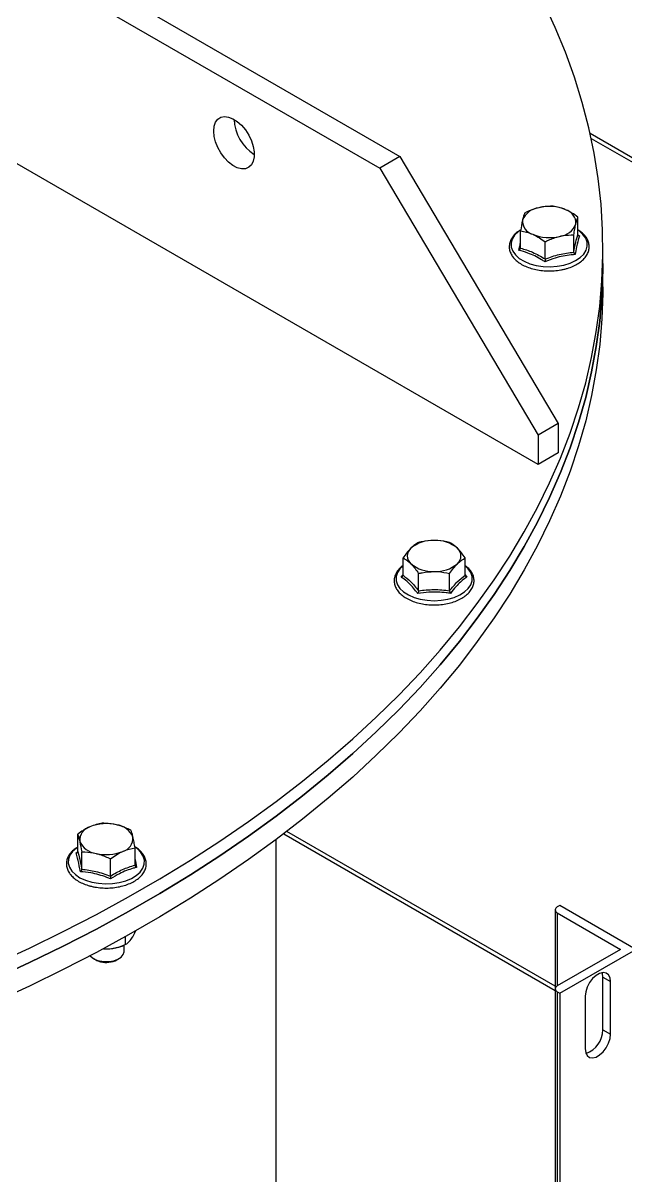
# Model space of a CAD drawing. Header units: millimetres. Extents: x 2 to 418, y 2 to 295.
# Drawn here: x 226.49 to 235.84, y 193.31 to 211.19 of the extents above; entities that cross this region are included whole.
import ezdxf

# ---------------------------------------------------------------- set-up
doc = ezdxf.new("R2010")
doc.units = ezdxf.units.MM

msp = doc.modelspace()

# ---------------------------------------------------------------- linework, layer by layer
at = {"color": 7, "linetype": 'Continuous', "lineweight": 25}
for p, q in [((217.2906, 217.8073), (232.3352, 209.1223)), ((217.2906, 217.4444), (232.0209, 208.9408)), ((234.4761, 204.348), (217.2906, 214.269)), ((235.2829, 209.4834), (246.5271, 202.9922)), ((235.2999, 209.4055), (246.4682, 202.9582)), ((232.3352, 209.1223), (232.0209, 208.9408)), ((232.3352, 209.1223), (234.7904, 204.9831)), ((232.0209, 208.9408), (234.4761, 204.8017)), ((235.0935, 207.9163), (235.0935, 208.1839)), ((234.2042, 207.9823), (234.1924, 207.9743)), ((234.2045, 207.7037), (234.2045, 207.9714)), ((234.5862, 207.5346), (234.5862, 207.8023)), ((235.0307, 207.6409), (235.0307, 207.9086)), ((235.0962, 207.9065), (235.1185, 207.8939)), ((235.4823, 207.4639), (235.4823, 207.6907)), ((235.4823, 207.101), (235.4823, 207.4639)), ((234.7904, 204.9831), (234.4761, 204.8017)), ((234.7904, 204.9831), (234.7904, 204.5295)), ((234.4761, 204.8017), (234.4761, 204.348)), ((234.7904, 204.5295), (234.4761, 204.348)), ((232.3832, 202.6307), (232.3832, 202.8984)), ((233.3455, 202.6307), (233.3455, 202.8984)), ((232.6238, 202.3901), (232.6238, 202.6578)), ((233.1049, 202.3901), (233.1049, 202.6578)), ((234.7422, 196.2567), (230.5826, 198.658)), ((227.3377, 198.3461), (227.3377, 198.6138)), ((230.4171, 182.8083), (230.4171, 198.5329)), ((230.4171, 182.8083), (230.4171, 198.5328)), ((230.5318, 198.6193), (234.7422, 196.1887)), ((227.3127, 198.3238), (227.3359, 198.3378)), ((227.4005, 198.0708), (227.4005, 198.3385)), ((228.2267, 198.1336), (228.2267, 198.4013)), ((227.845, 197.9645), (227.845, 198.2322)), ((234.7422, 197.4401), (234.7422, 196.2155)), ((234.814, 197.5081), (234.7747, 197.4854)), ((234.7747, 197.3947), (235.7568, 196.8278)), ((235.9925, 196.8278), (234.814, 197.5081)), ((228.0205, 196.8799), (228.0507, 196.8921)), ((228.06, 196.7973), (228.06, 196.8961)), ((228.0751, 197.0225), (228.0751, 196.9022)), ((227.5858, 196.6839), (227.6183, 196.6651)), ((227.9461, 196.6651), (227.9787, 196.6839)), ((235.7568, 196.8278), (234.7747, 196.2608)), ((234.814, 196.1474), (235.9925, 196.8278)), ((230.4171, 196.4152), (230.4171, 196.4152)), ((235.4819, 196.3969), (235.5997, 196.3288)), ((235.4819, 195.5803), (235.4819, 196.3969)), ((235.5997, 195.5123), (235.5997, 196.3288)), ((234.7422, 196.2155), (234.7422, 177.6165)), ((234.7747, 196.1701), (234.7747, 177.5711)), ((234.7747, 196.1701), (234.814, 196.1474)), ((234.814, 196.1474), (234.814, 177.5485)), ((235.2069, 196.102), (235.2069, 195.2855)), ((235.4819, 195.5803), (235.5997, 195.5123))]:
    msp.add_line(p, q, dxfattribs=at)
at = {"color": 8, "linetype": 'Continuous', "lineweight": 25}
for p, q in [((232.3561, 202.6023), (232.3832, 202.6361)), ((233.3455, 202.6346), (233.3726, 202.6023)), ((234.7747, 197.3947), (234.7747, 196.2608))]:
    msp.add_line(p, q, dxfattribs=at)
at = {"color": 7, "linetype": 'Continuous', "lineweight": 25, "flags": 128}
for points in [[(226.0519, 196.6019), (226.5895, 196.8489), (227.1148, 197.1046), (227.6274, 197.3687), (228.1268, 197.6412), (228.6127, 197.9217), (229.0846, 198.21), (229.5422, 198.5059), (229.9851, 198.8091), (230.4129, 199.1195), (230.8254, 199.4367), (231.2222, 199.7606), (231.6029, 200.0907), (231.9673, 200.427), (232.315, 200.7691), (232.6459, 201.1168), (232.9595, 201.4697), (233.2558, 201.8276), (233.5344, 202.1902), (233.7951, 202.5572), (234.0377, 202.9283), (234.262, 203.3032), (234.4678, 203.6816), (234.655, 204.0633), (234.8235, 204.4478), (234.973, 204.835), (235.1034, 205.2244), (235.2148, 205.6158), (235.3069, 206.0089), (235.3797, 206.4033), (235.4331, 206.7988), (235.4671, 207.195), (235.4817, 207.5915), (235.4768, 207.9882), (235.4525, 208.3846), (235.4088, 208.7804), (235.3457, 209.1754), (235.2632, 209.5692), (235.1615, 209.9615), (235.0406, 210.352), (234.9006, 210.7403), (234.7416, 211.1262), (234.5638, 211.5093)], [(229.4478, 209.519), (229.4551, 209.5928), (229.4768, 209.6546), (229.5119, 209.7016), (229.5586, 209.7316), (229.6149, 209.7432), (229.678, 209.7358), (229.7451, 209.7098), (229.8129, 209.6663), (229.8784, 209.6075), (229.9384, 209.5361), (229.9902, 209.4554), (230.0314, 209.3692), (230.0599, 209.2815), (230.0745, 209.1964), (230.0745, 209.118), (230.0599, 209.0498), (230.0314, 208.995), (229.9902, 208.9563), (229.9384, 208.9354), (229.8784, 208.9333), (229.8129, 208.9501), (229.7451, 208.985), (229.678, 209.0364), (229.6149, 209.1019), (229.5586, 209.1784), (229.5119, 209.2624), (229.4768, 209.3498), (229.4551, 209.4367), (229.4478, 209.519)], [(226.0519, 196.3751), (226.5895, 196.6221), (227.1148, 196.8778), (227.6274, 197.1419), (228.1268, 197.4144), (228.6127, 197.6948), (229.0846, 197.9831), (229.5422, 198.279), (229.9851, 198.5823), (230.4129, 198.8927), (230.8254, 199.2099), (231.2222, 199.5337), (231.6029, 199.8639), (231.9673, 200.2002), (232.315, 200.5423), (232.6459, 200.89), (232.9595, 201.2429), (233.2558, 201.6008), (233.5344, 201.9634), (233.7951, 202.3304), (234.0377, 202.7015), (234.262, 203.0764), (234.4678, 203.4548), (234.655, 203.8365), (234.8235, 204.221), (234.973, 204.6082), (235.1034, 204.9976), (235.2148, 205.389), (235.3069, 205.7821), (235.3797, 206.1765), (235.4331, 206.572), (235.4671, 206.9682), (235.4817, 207.3647), (235.4823, 207.4639)], [(235.4823, 207.4639), (235.4817, 207.3647), (235.4671, 206.9682), (235.4331, 206.572), (235.3797, 206.1766), (235.3069, 205.7821), (235.2148, 205.3891), (235.1035, 204.9976), (234.973, 204.6082), (234.8235, 204.2211), (234.6551, 203.8365), (234.4678, 203.4548), (234.262, 203.0764), (234.0377, 202.7015), (233.7951, 202.3304), (233.5344, 201.9634), (233.2558, 201.6008), (232.9596, 201.2429), (232.6459, 200.89), (232.3151, 200.5423), (231.9673, 200.2002), (231.6029, 199.864), (231.2222, 199.5338), (230.8254, 199.2099), (230.413, 198.8927), (229.9851, 198.5823), (229.5422, 198.2791), (229.0846, 197.9832), (228.6127, 197.6949), (228.1269, 197.4144), (227.6274, 197.142), (227.1149, 196.8778), (226.5896, 196.6221), (226.0519, 196.3751)], [(235.4823, 207.101), (235.4817, 207.0018), (235.4671, 206.6053), (235.4331, 206.2091), (235.3797, 205.8137), (235.3069, 205.4192), (235.2148, 205.0262), (235.1035, 204.6347), (234.973, 204.2453), (234.8235, 203.8581), (234.6551, 203.4736), (234.4678, 203.0919), (234.262, 202.7135), (234.0377, 202.3386), (233.7951, 201.9675), (233.5344, 201.6005), (233.2558, 201.2379), (232.9596, 200.88), (232.6459, 200.5271), (232.3151, 200.1794), (231.9673, 199.8373), (231.6029, 199.501), (231.2222, 199.1708), (230.8254, 198.847), (230.413, 198.5298), (229.9851, 198.2194), (229.5422, 197.9162), (229.0846, 197.6203), (228.6127, 197.332), (228.1269, 197.0515), (227.6274, 196.779), (227.1149, 196.5149), (226.5896, 196.2592), (226.0519, 196.0122)], [(227.6759, 196.6491), (227.7491, 196.638), (227.8247, 196.6388), (227.8972, 196.6513), (227.9612, 196.6746), (228.0119, 196.707), (228.0455, 196.7461), (228.0596, 196.789), (228.06, 196.7973)], [(227.738, 196.8381), (227.7822, 196.8367), (227.8366, 196.8388)], [(227.6183, 196.6651), (227.6343, 196.6567), (227.6935, 196.6361)], [(235.5997, 196.3288), (235.5917, 196.3881), (235.5685, 196.4334), (235.5319, 196.4611), (235.4849, 196.4689), (235.4312, 196.4561), (235.3753, 196.4238), (235.3217, 196.3746), (235.2747, 196.3126), (235.238, 196.2427), (235.2148, 196.1705), (235.2069, 196.102)], [(235.4819, 196.3969), (235.4739, 196.4562), (235.4701, 196.4673)], [(235.2069, 195.2855), (235.2148, 195.2262), (235.238, 195.1809), (235.2747, 195.1532), (235.3217, 195.1455), (235.3753, 195.1582), (235.4312, 195.1905), (235.4849, 195.2397), (235.5319, 195.3017), (235.5685, 195.3717), (235.5917, 195.4438), (235.5997, 195.5123)]]:
    msp.add_lwpolyline(points, dxfattribs=at)
at = {"color": 8, "linetype": 'Continuous', "lineweight": 25, "flags": 128}
for points in [[(234.1924, 207.9743), (234.1684, 207.9563), (234.113, 207.9019), (234.0759, 207.8426), (234.0584, 207.7804), (234.0609, 207.7173), (234.0834, 207.6556), (234.1252, 207.5973), (234.1849, 207.5445), (234.2603, 207.4989), (234.349, 207.462), (234.4479, 207.4352), (234.5537, 207.4194), (234.6626, 207.415), (234.7712, 207.4223), (234.8755, 207.4409)], [(234.8755, 207.4409), (234.9722, 207.4704), (235.0578, 207.5095), (235.1295, 207.5571), (235.1849, 207.6115), (235.222, 207.6708), (235.2396, 207.733), (235.237, 207.7961), (235.2145, 207.8578), (235.1727, 207.9161), (235.113, 207.9689), (235.0935, 207.9824)], [(232.3832, 202.7765), (232.3344, 202.7297), (232.2949, 202.6709), (232.2748, 202.6089), (232.2748, 202.5459), (232.2949, 202.4839), (232.3344, 202.425), (232.3919, 202.3714), (232.4655, 202.3248), (232.5527, 202.2868), (232.6505, 202.2587), (232.7556, 202.2414), (232.8643, 202.2356)], [(232.8643, 202.2356), (232.9731, 202.2414), (233.0782, 202.2587), (233.176, 202.2868), (233.2632, 202.3248), (233.3368, 202.3714), (233.3943, 202.425), (233.4338, 202.4839), (233.4538, 202.5459), (233.4538, 202.6089), (233.4338, 202.6709), (233.3943, 202.7297), (233.3455, 202.7765)], [(227.3377, 198.4123), (227.3181, 198.3988), (227.2585, 198.346), (227.2167, 198.2877), (227.1941, 198.226), (227.1916, 198.1629), (227.2092, 198.1007), (227.2463, 198.0414), (227.3016, 197.987), (227.3734, 197.9394), (227.459, 197.9002), (227.5557, 197.8708)], [(227.5557, 197.8708), (227.66, 197.8522), (227.7685, 197.8449), (227.8775, 197.8493), (227.9833, 197.8651), (228.0822, 197.8919), (228.1708, 197.9288), (228.2463, 197.9744), (228.3059, 198.0272), (228.3477, 198.0855), (228.3703, 198.1472), (228.3728, 198.2103), (228.3552, 198.2725), (228.3181, 198.3318), (228.2628, 198.3862), (228.2327, 198.4083)]]:
    msp.add_lwpolyline(points, dxfattribs=at)
at = {"color": 7, "linetype": 'Continuous', "lineweight": 25}
for centre, radius, start, end in [((230.4413, 209.7297), 0.6798, 182.46641, 237.53359), ((234.5257, 208.0182), 0.3141, 96.60698, 157.30394), ((234.6476, 207.6763), 0.6728, 67.72291, 103.58468), ((234.8488, 208.0919), 0.2138, 355.9011, 75.41904), ((234.4491, 208.1242), 0.2138, 175.9011, 255.41904), ((234.7723, 208.1978), 0.3141, 276.60698, 337.30394), ((234.6504, 208.5398), 0.6728, 247.72291, 283.58468), ((232.8381, 202.6465), 0.5235, 87.13005, 129.73612), ((232.8906, 202.6465), 0.5235, 50.26388, 92.86995), ((232.6083, 202.9287), 0.1595, 131.06868, 228.93132), ((233.1204, 202.9287), 0.1595, 311.06868, 48.93132), ((232.8381, 203.211), 0.5235, 230.26388, 272.86995), ((232.8906, 203.211), 0.5235, 267.13005, 309.73612), ((227.5824, 198.5218), 0.2138, 104.58096, 184.0989), ((227.7836, 198.1061), 0.6728, 76.41532, 112.27709), ((227.9055, 198.4481), 0.3141, 22.69606, 83.39302), ((227.6589, 198.6277), 0.3141, 202.69606, 263.39302), ((227.982, 198.554), 0.2138, 284.58096, 4.0989), ((227.7808, 198.9697), 0.6728, 256.41532, 292.27709), ((234.792, 197.4401), 0.0485, 110.78342, 249.21658), ((227.7949, 197.4565), 0.6191, 273.86181, 291.37184), ((227.7232, 196.9068), 0.262, 222.92178, 259.59642), ((227.7813, 196.9861), 0.3608, 255.9216, 297.18505), ((234.792, 196.2155), 0.0485, 110.78342, 249.21658), ((235.0906, 195.5848), 0.3913, 289.09852, 359.33785)]:
    msp.add_arc(centre, radius, start, end, dxfattribs=at)
for points, knots in [([(234.4895, 208.3303), (234.4315, 208.3127), (234.3563, 208.29), (234.2839, 208.2548), (234.2673, 208.2467)], [0, 0, 0, 0, 0.7706379, 1, 1, 1, 1]), ([(234.7118, 208.353), (234.6565, 208.3521), (234.5833, 208.3508), (234.508, 208.3343), (234.4895, 208.3303)], [0, 0, 0, 0, 0.7536937, 1, 1, 1, 1]), ([(234.9026, 208.2989), (234.8981, 208.3009), (234.8336, 208.329), (234.7705, 208.3414), (234.7118, 208.353)], [0, 0, 0, 0, 0.0702211, 1, 1, 1, 1]), ([(235.0935, 208.1839), (235.0625, 208.2062), (234.9999, 208.251), (234.9352, 208.2828), (234.9026, 208.2989)], [0, 0, 0, 0, 0.495458, 1, 1, 1, 1]), ([(234.2359, 208.1394), (234.2351, 208.1361), (234.2245, 208.0892), (234.2141, 208.0282), (234.2045, 207.9714)], [0, 0, 0, 0, 0.0702211, 1, 1, 1, 1]), ([(234.2673, 208.2467), (234.2622, 208.2329), (234.2519, 208.2049), (234.2412, 208.1614), (234.2359, 208.1394)], [0, 0, 0, 0, 0.495458, 1, 1, 1, 1]), ([(235.0621, 208.0767), (235.0628, 208.0799), (235.0734, 208.1259), (235.0838, 208.156), (235.0935, 208.1839)], [0, 0, 0, 0, 0.0702211, 1, 1, 1, 1]), ([(234.1689, 207.9633), (234.1682, 207.9629), (234.143, 207.9472), (234.1055, 207.909), (234.0602, 207.8496), (234.0342, 207.785), (234.0265, 207.7191), (234.0372, 207.6546), (234.0646, 207.5934), (234.108, 207.5365), (234.1666, 207.4847), (234.2393, 207.4395), (234.3239, 207.4023), (234.4178, 207.3742), (234.518, 207.356), (234.6219, 207.3481), (234.7265, 207.3507), (234.8127, 207.3615), (234.8802, 207.3756), (234.9454, 207.3933), (235.0208, 207.4212), (235.1, 207.4633), (235.1668, 207.5135), (235.2187, 207.5708), (235.2536, 207.6335), (235.2701, 207.699), (235.268, 207.7645), (235.2484, 207.8275), (235.2123, 207.8865), (235.1616, 207.9411), (235.1163, 207.972), (235.0935, 207.9876)], [0, 0, 0, 0, 0.0010515, 0.0390075, 0.0767901, 0.113916, 0.1500211, 0.1853928, 0.2206825, 0.2565649, 0.2933113, 0.3306666, 0.3682546, 0.405816, 0.4433085, 0.4807488, 0.5181736, 0.5556224, 0.5753065, 0.5951061, 0.6327041, 0.6704685, 0.7083822, 0.7462955, 0.7838, 0.8204017, 0.856039, 0.8913105, 0.9268379, 0.9631817, 1, 1, 1, 1]), ([(234.2045, 207.9714), (234.2355, 207.9661), (234.298, 207.9556), (234.3627, 207.9301), (234.3953, 207.9172)], [0, 0, 0, 0, 0.495458, 1, 1, 1, 1]), ([(235.0307, 207.9086), (235.0358, 207.9394), (235.0461, 208.0017), (235.0567, 208.0515), (235.0621, 208.0767)], [0, 0, 0, 0, 0.49545796, 1, 1, 1, 1]), ([(234.3953, 207.9172), (234.3998, 207.9152), (234.4643, 207.8862), (234.5274, 207.8427), (234.5862, 207.8023)], [0, 0, 0, 0, 0.0702211, 1, 1, 1, 1]), ([(234.5862, 207.8023), (234.6028, 207.8104), (234.6752, 207.8456), (234.7504, 207.8683), (234.8084, 207.8858)], [0, 0, 0, 0, 0.2293621, 1, 1, 1, 1]), ([(234.8084, 207.8858), (234.8269, 207.8899), (234.9022, 207.9063), (234.9754, 207.9076), (235.0307, 207.9086)], [0, 0, 0, 0, 0.2463063, 1, 1, 1, 1]), ([(235.0307, 207.6409), (235.041, 207.6949), (235.0619, 207.8047), (235.0828, 207.8787), (235.0935, 207.9163)], [0, 0, 0, 0, 0.4922436, 1, 1, 1, 1]), ([(235.1185, 207.8939), (235.1154, 207.8845), (235.1, 207.8373), (235.0769, 207.7466), (235.0592, 207.6438), (235.0522, 207.603)], [0, 0, 0, 0, 0.1305234, 0.6552334, 1, 1, 1, 1]), ([(235.0935, 207.9163), (235.0938, 207.9133), (235.0946, 207.9075), (235.1001, 207.9006), (235.108, 207.8957), (235.1148, 207.8942), (235.1184, 207.8939), (235.1185, 207.8939)], [0, 0, 0, 0, 0.2361125, 0.4712563, 0.7322305, 0.9938734, 1, 1, 1, 1]), ([(234.1794, 207.6693), (234.1795, 207.6694), (234.1831, 207.6714), (234.19, 207.6762), (234.1979, 207.6849), (234.2033, 207.6944), (234.2041, 207.7006), (234.2045, 207.7037)], [0, 0, 0, 0, 0.0061266, 0.2677695, 0.5287437, 0.7638875, 1, 1, 1, 1]), ([(234.5826, 207.4907), (234.5654, 207.5016), (234.4789, 207.5564), (234.3428, 207.6248), (234.2258, 207.6567), (234.1794, 207.6693)], [0, 0, 0, 0, 0.1305234, 0.6552334, 1, 1, 1, 1]), ([(234.2045, 207.7037), (234.2671, 207.6848), (234.3943, 207.6464), (234.5215, 207.5723), (234.5862, 207.5346)], [0, 0, 0, 0, 0.4922436, 1, 1, 1, 1]), ([(235.0522, 207.603), (235.0319, 207.6014), (234.9299, 207.5933), (234.7708, 207.5634), (234.6361, 207.5114), (234.5826, 207.4907)], [0, 0, 0, 0, 0.1305234, 0.6552334, 1, 1, 1, 1]), ([(234.5862, 207.5346), (234.6591, 207.5609), (234.8072, 207.6143), (234.9554, 207.6319), (235.0307, 207.6409)], [0, 0, 0, 0, 0.4922436, 1, 1, 1, 1]), ([(235.0307, 207.6409), (235.031, 207.6377), (235.0316, 207.6314), (235.0363, 207.6211), (235.0431, 207.6114), (235.049, 207.6056), (235.0521, 207.6031), (235.0522, 207.603)], [0, 0, 0, 0, 0.2361125, 0.4712563, 0.7322305, 0.9938734, 1, 1, 1, 1]), ([(234.5862, 207.5346), (234.5861, 207.5313), (234.586, 207.5249), (234.5852, 207.5133), (234.5841, 207.5016), (234.5832, 207.4942), (234.5826, 207.4908), (234.5826, 207.4907)], [0, 0, 0, 0, 0.23611253, 0.4712563, 0.73223051, 0.99387337, 1, 1, 1, 1]), ([(232.6238, 203.1389), (232.6042, 203.1278), (232.5648, 203.1056), (232.5241, 203.068), (232.5035, 203.049)], [0, 0, 0, 0, 0.495458, 1, 1, 1, 1]), ([(232.8643, 203.1693), (232.8016, 203.1656), (232.7201, 203.1609), (232.6418, 203.143), (232.6238, 203.1389)], [0, 0, 0, 0, 0.7706379, 1, 1, 1, 1]), ([(233.1049, 203.1389), (233.0451, 203.1511), (232.9658, 203.1674), (232.8844, 203.1689), (232.8643, 203.1693)], [0, 0, 0, 0, 0.7536937, 1, 1, 1, 1]), ([(233.2252, 203.049), (233.2223, 203.0518), (233.1817, 203.092), (233.1419, 203.1163), (233.1049, 203.1389)], [0, 0, 0, 0, 0.0702211, 1, 1, 1, 1]), ([(232.5035, 203.049), (232.5006, 203.0461), (232.46, 203.0051), (232.4202, 202.9498), (232.3832, 202.8984)], [0, 0, 0, 0, 0.0702211, 1, 1, 1, 1]), ([(233.3455, 202.8984), (233.3259, 202.9264), (233.2865, 202.9829), (233.2458, 203.0269), (233.2252, 203.049)], [0, 0, 0, 0, 0.495458, 1, 1, 1, 1]), ([(232.3832, 202.7817), (232.3671, 202.7695), (232.329, 202.7404), (232.2862, 202.6865), (232.2547, 202.6232), (232.2422, 202.5574), (232.248, 202.4923), (232.2711, 202.4301), (232.3103, 202.3719), (232.3649, 202.3186), (232.434, 202.2715), (232.5157, 202.2321), (232.6073, 202.2015), (232.7062, 202.1806), (232.7931, 202.1716), (232.8644, 202.1697), (232.9357, 202.1716), (233.0226, 202.1806), (233.1214, 202.2015), (233.2132, 202.2321), (233.2954, 202.2719), (233.3657, 202.3201), (233.4218, 202.3756), (233.4614, 202.437), (233.4829, 202.5021), (233.4857, 202.5679), (233.4707, 202.6318), (233.4387, 202.6918), (233.3972, 202.7426), (233.3608, 202.7702), (233.3455, 202.7817)], [0, 0, 0, 0, 0.0282089, 0.0669178, 0.1050993, 0.1422881, 0.1785747, 0.2146112, 0.2510731, 0.2884088, 0.3264671, 0.3648562, 0.4032668, 0.4416096, 0.4798917, 0.4999946, 0.5201782, 0.5584177, 0.5967403, 0.6351601, 0.6737201, 0.7124381, 0.751226, 0.7897261, 0.8274217, 0.8640746, 0.9001656, 0.9363321, 0.9732398, 1, 1, 1, 1]), ([(232.3832, 202.8984), (232.4028, 202.8873), (232.4422, 202.865), (232.4829, 202.8274), (232.5035, 202.8085)], [0, 0, 0, 0, 0.495458, 1, 1, 1, 1]), ([(232.5035, 202.8085), (232.5064, 202.8056), (232.547, 202.7645), (232.5868, 202.7092), (232.6238, 202.6578)], [0, 0, 0, 0, 0.0702211, 1, 1, 1, 1]), ([(233.1049, 202.6578), (233.1244, 202.6858), (233.1639, 202.7424), (233.2046, 202.7863), (233.2252, 202.8085)], [0, 0, 0, 0, 0.495458, 1, 1, 1, 1]), ([(233.2252, 202.8085), (233.228, 202.8113), (233.2687, 202.8515), (233.3085, 202.8758), (233.3455, 202.8984)], [0, 0, 0, 0, 0.0702211, 1, 1, 1, 1]), ([(232.3561, 202.6023), (232.3562, 202.6023), (232.3601, 202.6035), (232.3675, 202.6067), (232.3761, 202.6134), (232.382, 202.6216), (232.3828, 202.6276), (232.3832, 202.6307)], [0, 0, 0, 0, 0.0061266, 0.2677695, 0.5287437, 0.7638875, 1, 1, 1, 1]), ([(232.6102, 202.3482), (232.5995, 202.3623), (232.5455, 202.4332), (232.46, 202.5271), (232.3856, 202.581), (232.3561, 202.6023)], [0, 0, 0, 0, 0.1305234, 0.6552334, 1, 1, 1, 1]), ([(232.3832, 202.6307), (232.4227, 202.6001), (232.5029, 202.5379), (232.5831, 202.4399), (232.6238, 202.3901)], [0, 0, 0, 0, 0.4922436, 1, 1, 1, 1]), ([(232.6238, 202.6578), (232.6418, 202.6619), (232.7201, 202.6798), (232.8016, 202.6845), (232.8643, 202.6882)], [0, 0, 0, 0, 0.22936214, 1, 1, 1, 1]), ([(232.8643, 202.6882), (232.8844, 202.6878), (232.9658, 202.6863), (233.0451, 202.6701), (233.1049, 202.6578)], [0, 0, 0, 0, 0.2463063, 1, 1, 1, 1]), ([(233.1049, 202.3901), (233.1444, 202.4384), (233.2245, 202.5366), (233.3047, 202.599), (233.3455, 202.6307)], [0, 0, 0, 0, 0.4922436, 1, 1, 1, 1]), ([(233.3726, 202.6023), (233.3614, 202.5945), (233.3056, 202.5556), (233.219, 202.4775), (233.147, 202.3849), (233.1185, 202.3482)], [0, 0, 0, 0, 0.1305234, 0.6552334, 1, 1, 1, 1]), ([(233.3455, 202.6307), (233.3459, 202.6276), (233.3467, 202.6216), (233.3526, 202.6134), (233.3612, 202.6067), (233.3686, 202.6035), (233.3725, 202.6023), (233.3726, 202.6023)], [0, 0, 0, 0, 0.23611253, 0.4712563, 0.73223051, 0.99387337, 1, 1, 1, 1]), ([(232.6238, 202.3901), (232.7027, 202.399), (232.8631, 202.417), (233.0235, 202.3992), (233.1049, 202.3901)], [0, 0, 0, 0, 0.4922436, 1, 1, 1, 1]), ([(232.6238, 202.3901), (232.6236, 202.3869), (232.6232, 202.3805), (232.6202, 202.3693), (232.6159, 202.3583), (232.6122, 202.3514), (232.6103, 202.3483), (232.6102, 202.3482)], [0, 0, 0, 0, 0.23611253, 0.4712563, 0.73223051, 0.99387337, 1, 1, 1, 1]), ([(233.1185, 202.3482), (233.0966, 202.3515), (232.9867, 202.3677), (232.8147, 202.3758), (232.6683, 202.3561), (232.6102, 202.3482)], [0, 0, 0, 0, 0.1305234, 0.6552334, 1, 1, 1, 1]), ([(233.1049, 202.3901), (233.1051, 202.3869), (233.1055, 202.3805), (233.1085, 202.3693), (233.1128, 202.3583), (233.1165, 202.3514), (233.1184, 202.3483), (233.1185, 202.3482)], [0, 0, 0, 0, 0.2361125, 0.4712563, 0.7322305, 0.9938734, 1, 1, 1, 1]), ([(227.5286, 198.7288), (227.524, 198.7267), (227.4596, 198.6978), (227.3964, 198.6543), (227.3377, 198.6138)], [0, 0, 0, 0, 0.0702211, 1, 1, 1, 1]), ([(227.7194, 198.7829), (227.6884, 198.7777), (227.6259, 198.7671), (227.5612, 198.7416), (227.5286, 198.7288)], [0, 0, 0, 0, 0.495458, 1, 1, 1, 1]), ([(227.9417, 198.7602), (227.8837, 198.7704), (227.8084, 198.7836), (227.736, 198.7831), (227.7194, 198.7829)], [0, 0, 0, 0, 0.7706379, 1, 1, 1, 1]), ([(228.1639, 198.6766), (228.1087, 198.7021), (228.0354, 198.7358), (227.9602, 198.7554), (227.9417, 198.7602)], [0, 0, 0, 0, 0.7536937, 1, 1, 1, 1]), ([(228.1953, 198.5693), (228.1946, 198.5726), (228.184, 198.6186), (228.1736, 198.6487), (228.1639, 198.6766)], [0, 0, 0, 0, 0.0702211, 1, 1, 1, 1]), ([(227.3377, 198.6138), (227.3428, 198.6), (227.3531, 198.572), (227.3637, 198.5285), (227.3691, 198.5065)], [0, 0, 0, 0, 0.495458, 1, 1, 1, 1]), ([(227.3691, 198.5065), (227.3699, 198.5032), (227.3805, 198.4563), (227.3908, 198.3952), (227.4005, 198.3385)], [0, 0, 0, 0, 0.0702211, 1, 1, 1, 1]), ([(228.2267, 198.4013), (228.2216, 198.4321), (228.2113, 198.4944), (228.2007, 198.5442), (228.1953, 198.5693)], [0, 0, 0, 0, 0.495458, 1, 1, 1, 1]), ([(227.3265, 198.4092), (227.307, 198.3958), (227.2642, 198.3663), (227.2153, 198.3119), (227.1791, 198.2497), (227.1615, 198.1841), (227.1626, 198.1186), (227.1812, 198.0554), (227.2162, 197.9961), (227.2668, 197.9414), (227.3322, 197.8926), (227.4108, 197.8509), (227.486, 197.8231), (227.5512, 197.8055), (227.6186, 197.7914), (227.7049, 197.7805), (227.8095, 197.778), (227.9133, 197.786), (228.0136, 197.8042), (228.1075, 197.8323), (228.1925, 197.8697), (228.2662, 197.9157), (228.3263, 197.9694), (228.3705, 198.0294), (228.3969, 198.0938), (228.4046, 198.1597), (228.3941, 198.2242), (228.3669, 198.2856), (228.3231, 198.3422), (228.2781, 198.3847), (228.2436, 198.4053), (228.2335, 198.4113)], [0, 0, 0, 0, 0.0313483, 0.0689487, 0.1061725, 0.1425241, 0.1779026, 0.2128864, 0.2480763, 0.28406, 0.3208254, 0.358011, 0.3952796, 0.4148361, 0.4344468, 0.471562, 0.508671, 0.5457864, 0.5829414, 0.6201784, 0.6575414, 0.6950576, 0.7326912, 0.7701555, 0.8069724, 0.8427779, 0.8778516, 0.9128397, 0.9484112, 0.9848397, 1, 1, 1, 1]), ([(227.3127, 198.3238), (227.3128, 198.3238), (227.3164, 198.3241), (227.3232, 198.3256), (227.3311, 198.3305), (227.3366, 198.3374), (227.3373, 198.3432), (227.3377, 198.3461)], [0, 0, 0, 0, 0.00612663, 0.26776949, 0.5287437, 0.76388747, 1, 1, 1, 1]), ([(227.379, 198.0329), (227.3764, 198.0486), (227.3631, 198.1272), (227.3413, 198.2334), (227.3208, 198.2981), (227.3127, 198.3238)], [0, 0, 0, 0, 0.13052335, 0.6552334, 1, 1, 1, 1]), ([(227.3377, 198.3461), (227.348, 198.3098), (227.3689, 198.2361), (227.3899, 198.1264), (227.4005, 198.0708)], [0, 0, 0, 0, 0.4922436, 1, 1, 1, 1]), ([(227.4005, 198.3385), (227.4171, 198.3386), (227.4895, 198.3392), (227.5648, 198.3259), (227.6228, 198.3157)], [0, 0, 0, 0, 0.2293621, 1, 1, 1, 1]), ([(227.6228, 198.3157), (227.6413, 198.3109), (227.7165, 198.2914), (227.7898, 198.2576), (227.845, 198.2322)], [0, 0, 0, 0, 0.24630627, 1, 1, 1, 1]), ([(227.845, 198.2322), (227.876, 198.2544), (227.9386, 198.2993), (228.0032, 198.3311), (228.0359, 198.3471)], [0, 0, 0, 0, 0.495458, 1, 1, 1, 1]), ([(228.0359, 198.3471), (228.0404, 198.3491), (228.1048, 198.3772), (228.168, 198.3897), (228.2267, 198.4013)], [0, 0, 0, 0, 0.0702211, 1, 1, 1, 1]), ([(227.845, 197.9645), (227.9076, 198.0011), (228.0348, 198.0754), (228.1621, 198.114), (228.2267, 198.1336)], [0, 0, 0, 0, 0.4922436, 1, 1, 1, 1]), ([(228.2267, 198.1336), (228.2271, 198.1305), (228.2278, 198.1243), (228.2333, 198.1148), (228.2412, 198.1061), (228.248, 198.1013), (228.2517, 198.0993), (228.2517, 198.0992)], [0, 0, 0, 0, 0.2361125, 0.4712563, 0.7322305, 0.9938734, 1, 1, 1, 1]), ([(227.4005, 198.0708), (227.4002, 198.0676), (227.3996, 198.0613), (227.3949, 198.051), (227.3881, 198.0413), (227.3822, 198.0355), (227.3791, 198.033), (227.379, 198.0329)], [0, 0, 0, 0, 0.2361125, 0.4712563, 0.7322305, 0.9938734, 1, 1, 1, 1]), ([(227.8485, 197.9206), (227.8284, 197.9287), (227.7273, 197.9692), (227.5687, 198.0152), (227.4329, 198.0279), (227.379, 198.0329)], [0, 0, 0, 0, 0.13052335, 0.6552334, 1, 1, 1, 1]), ([(227.4005, 198.0708), (227.4734, 198.0622), (227.6216, 198.0448), (227.7698, 197.9915), (227.845, 197.9645)], [0, 0, 0, 0, 0.4922436, 1, 1, 1, 1]), ([(227.845, 197.9645), (227.8451, 197.9612), (227.8452, 197.9548), (227.8459, 197.9432), (227.8471, 197.9315), (227.848, 197.9241), (227.8485, 197.9207), (227.8485, 197.9206)], [0, 0, 0, 0, 0.2361125, 0.4712563, 0.7322305, 0.9938734, 1, 1, 1, 1]), ([(228.2517, 198.0992), (228.2342, 198.0947), (228.1464, 198.0723), (228.0096, 198.0198), (227.8943, 197.9488), (227.8485, 197.9206)], [0, 0, 0, 0, 0.1305234, 0.6552334, 1, 1, 1, 1]), ([(228.1672, 196.9852), (228.1693, 196.9882), (228.1946, 197.0239), (228.219, 197.0738), (228.2415, 197.1195)], [0, 0, 0, 0, 0.08344046, 1, 1, 1, 1]), ([(227.8366, 196.8388), (227.87, 196.843), (227.938, 196.8517), (228.017, 196.8781), (228.062, 196.8968), (228.0751, 196.9022)], [0, 0, 0, 0, 0.4062935, 0.8272725, 1, 1, 1, 1]), ([(228.0751, 196.9022), (228.0829, 196.9062), (228.1122, 196.9209), (228.1439, 196.958), (228.1672, 196.9852)], [0, 0, 0, 0, 0.2661302, 1, 1, 1, 1]), ([(227.7315, 196.8418), (227.7652, 196.839), (227.8001, 196.836), (227.8355, 196.8387), (227.8366, 196.8388)], [0, 0, 0, 0, 0.9682551, 1, 1, 1, 1])]:
    msp.add_open_spline(points, degree=3, knots=knots, dxfattribs=at)
at = {"color": 8, "linetype": 'Continuous', "lineweight": 25}
for points, knots in [([(234.1794, 207.6693), (234.1825, 207.6852), (234.1911, 207.7294), (234.1992, 207.7652), (234.2045, 207.7881)], [0, 0, 0, 0, 0.3591244, 1, 1, 1, 1]), ([(228.2267, 198.2214), (228.227, 198.2201), (228.2348, 198.1875), (228.2434, 198.1425), (228.2517, 198.0992)], [0, 0, 0, 0, 0.0383651, 1, 1, 1, 1])]:
    msp.add_open_spline(points, degree=3, knots=knots, dxfattribs=at)

doc.saveas('drawing.dxf')
